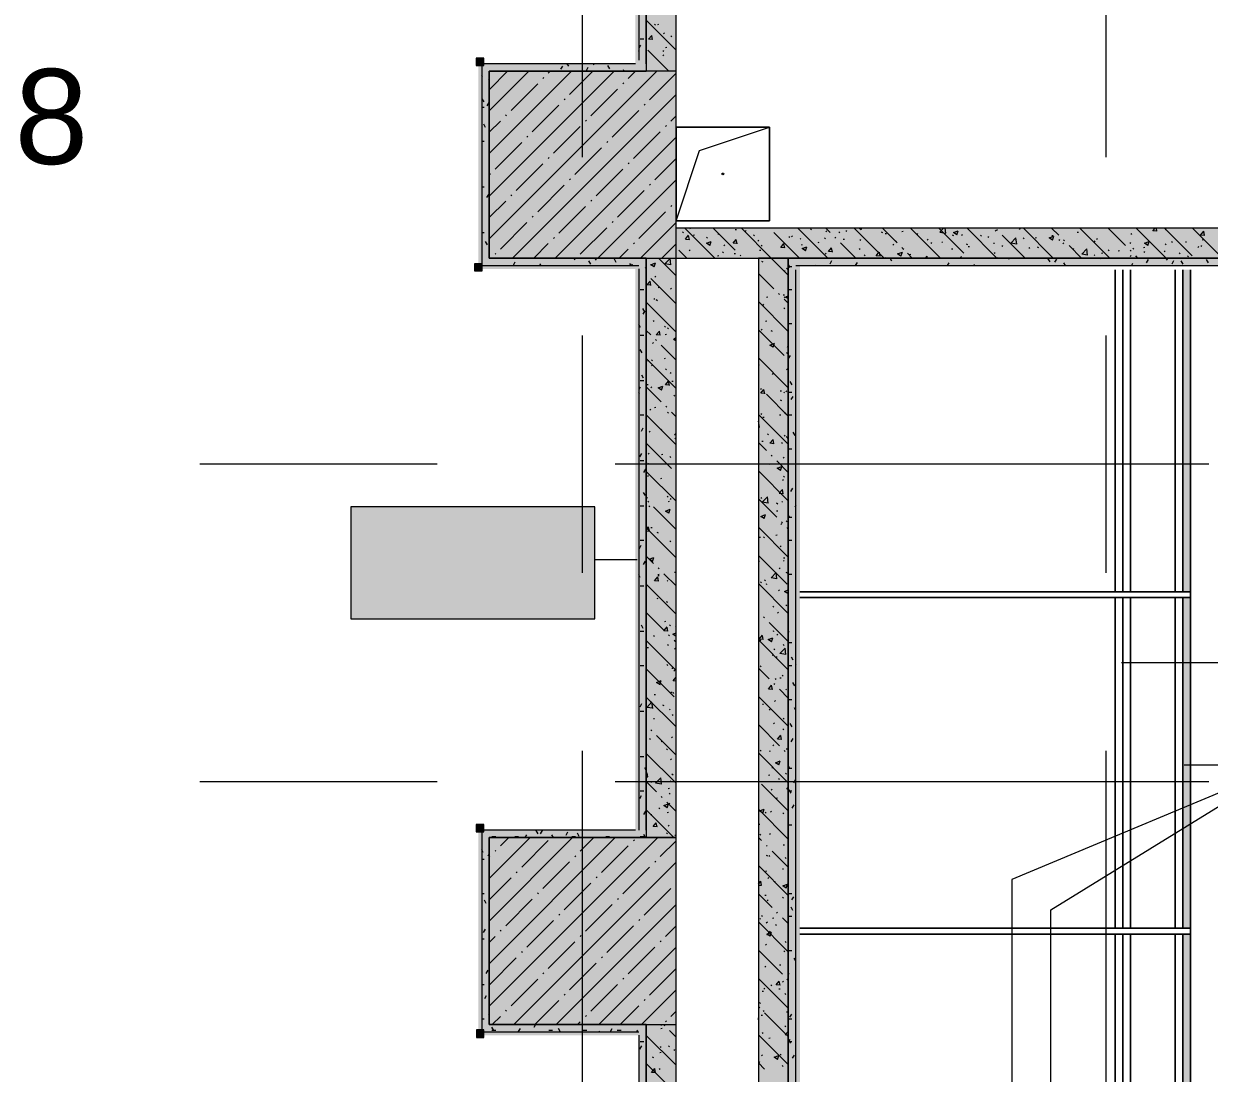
# Model space of a CAD drawing. Header units: millimetres. Extents: x -3817 to 677485, y -22715 to 103890.
# Drawn here: x 396348 to 399519, y 22438 to 25246 of the extents above; entities that cross this region are included whole.
import ezdxf

# ---------------------------------------------------------------- set-up
doc = ezdxf.new("R2010")
doc.units = ezdxf.units.MM
doc.layers.add('PDF _Геометрия', color=7, linetype='Continuous', true_color=0x1d1d1d)
doc.layers.add('PDF _Сплошная заливка', color=7, linetype='Continuous', true_color=0xffffff)
doc.layers.add('PDF _Текст', color=7, linetype='Continuous')
doc.styles.add('PDF GOST-Common', font='arial.ttf')

msp = doc.modelspace()

# ---------------------------------------------------------------- hatches: boundary and pattern name
at = {"layer": 'PDF _Сплошная заливка', "transparency": 33554559}
h = msp.add_hatch(color=256, dxfattribs=at)
h.paths.add_polyline_path([(398012.9, 23069), (398092.9, 23069), (398092.9, 24619), (398012.9, 24619), (398012.9, 23089)], flags=0)
h.paths.add_polyline_path([(398092.9, 25119), (398092.9, 28536.5), (398012.9, 28536.5), (398012.9, 25119)], flags=0)
for points in [[(397992.9, 25139), (398012.9, 25139), (398012.9, 28249), (397992.9, 28249), (397992.9, 25148)], [(397572.9, 24619), (397592.9, 24619), (397592.9, 25139), (397572.9, 25139), (397572.9, 24665.2)], [(398012.9, 25119), (398012.9, 25139), (397592.9, 25139), (397592.9, 25119), (397767.9, 25119)], [(397592.9, 24619), (398092.9, 24619), (398092.9, 25119), (397592.9, 25119), (397592.9, 24665.2)], [(400801.9, 24619), (400801.9, 24628), (400806.9, 24628), (400806.9, 24619), (400822.9, 24619), (400822.9, 24699), (398092.9, 24699), (398092.9, 24619), (400206.9, 24619), (400206.9, 24628), (400211.9, 24628), (400211.9, 24619)], [(397970.7, 24599), (397992.9, 24599), (397992.9, 24619), (397572.9, 24619), (397572.9, 24599), (397592.9, 24599)], [(397572.9, 22569), (397592.9, 22569), (397592.9, 23089), (397572.9, 23089), (397572.9, 22796.3)], [(397592.9, 22569), (398092.9, 22569), (398092.9, 23069), (397592.9, 23069), (397592.9, 22796.3)], [(397592.9, 22549), (397992.9, 22549), (397992.9, 22569), (397572.9, 22569), (397572.9, 22549)], [(397992.9, 20719), (398012.9, 20719), (398012.9, 22569), (397992.9, 22569), (397992.9, 20739)]]:
    msp.add_hatch(color=256, dxfattribs=at).paths.add_polyline_path(points)
h = msp.add_hatch(color=256, dxfattribs=at)
h.paths.add_polyline_path([(400806.9, 24599), (401222.9, 24599), (401222.9, 24619), (400806.9, 24619)], flags=0)
h.paths.add_polyline_path([(400206.9, 24599), (400206.9, 24619), (398412.9, 24619), (398412.9, 24599), (400018.4, 24599)], flags=0)
h.paths.add_polyline_path([(400796.9, 24599), (400801.9, 24599), (400801.9, 24619), (400211.9, 24619), (400211.9, 24599), (400757.1, 24599), (400762.2, 24608), (400777.8, 24599)], flags=0)

# ---------------------------------------------------------------- linework, layer by layer
at = {"layer": 'PDF _Геометрия', "color": 253, "lineweight": 9, "true_color": 0xaaaaaa}
for points in [[(397842.9, 24888.6), (397842.9, 26817.1), (397842.9, 29317.1)], [(399242.9, 24888.6), (399242.9, 26817.1), (399242.9, 29317.1)], [(397842.9, 23777.3), (397842.9, 24412.3)], [(399242.9, 23777.3), (399242.9, 24412.3)], [(396818.8, 24069), (397453.8, 24069)], [(397930, 24069), (399517.5, 24069)], [(397842.9, 21713.6), (397842.9, 23301.1)], [(399242.9, 21713.6), (399242.9, 23301.1)], [(396818.8, 23219), (397453.8, 23219)], [(397930, 23219), (399517.5, 23219)]]:
    msp.add_lwpolyline(points, dxfattribs=at)
at = {"layer": 'PDF _Геометрия', "color": 9, "lineweight": 9, "true_color": 0xc0c0c0}
for points in [[(397992.9, 28249), (397992.9, 25148)], [(400822.9, 24699), (398092.9, 24699), (398092.9, 25294), (401242.9, 25294), (401242.9, 25119)], [(397592.9, 25139), (397572.9, 25139), (397572.9, 24619), (397572.9, 24599)], [(398012.9, 24619), (397992.9, 24619), (397592.9, 24619), (397592.9, 25119), (398012.9, 25119)], [(398012.9, 22569), (398012.9, 20719), (398012.9, 22569), (397992.9, 22569), (397592.9, 22569), (397592.9, 23069), (398012.9, 23069), (398092.9, 23069), (398092.9, 24619), (398412.9, 24619), (398392.9, 24619), (398392.9, 21749), (398412.9, 21749), (398412.9, 24588)], [(398412.9, 24599), (400206.9, 24599)], [(397592.9, 23089), (397572.9, 23089), (397572.9, 22569), (397572.9, 22549)], [(399287.9, 21917), (399287.9, 21909), (398423.9, 21909), (399307.9, 21909), (399307.9, 21889), (399307.9, 22810.7), (399307.9, 21909), (399287.9, 21909), (399287.9, 22810.7), (399287.9, 21909), (399279.9, 21909)], [(398123.9, 21769), (398392.9, 21769), (398392.9, 21849), (398092.9, 21849), (398092.9, 21769), (398092.9, 22579)]]:
    msp.add_lwpolyline(points, dxfattribs=at)
at = {"layer": 'PDF _Геометрия', "color": 7, "lineweight": 9}
for points in [[(398012.9, 25139), (398012.9, 28249), (398012.9, 25139), (398012.9, 25119)], [(397983.9, 25139), (397592.9, 25139)], [(398092.9, 24719), (398155.4, 24906.5), (398342.9, 24969)], [(398012.9, 23089), (398012.9, 24619), (398012.9, 23089), (398012.9, 23069)], [(397572.9, 24599), (397970.7, 24599), (397992.9, 24599)], [(397992.9, 24590), (397992.9, 23089)], [(399286.9, 24588), (399286.9, 23726.7)], [(399448.9, 23726.7), (399448.9, 24588)], [(397988.4, 23812), (397875.9, 23812)], [(399468.9, 23726.7), (398423.9, 23726.7), (399468.9, 23726.7)], [(399468.9, 23726.7), (399468.9, 23710.7), (399468.9, 23726.7)], [(399468.9, 23710.7), (398423.9, 23710.7), (399468.9, 23710.7)], [(399286.9, 23710.7), (399286.9, 22826.7)], [(399448.9, 22826.7), (399448.9, 23710.7)], [(399283.9, 23537.3), (400050.9, 23537.3), (400050.9, 23435.5)], [(399095.1, 21745), (399095.1, 22876), (399724.3, 23263.5), (398990.6, 22956.5), (398990.6, 21913)], [(399451.9, 23263.5), (399724.3, 23263.5)], [(397983.9, 23089), (397592.9, 23089)], [(399468.9, 22826.7), (398423.9, 22826.7), (399468.9, 22826.7)], [(399468.9, 22810.7), (398423.9, 22810.7), (399468.9, 22810.7)], [(399286.9, 22810.7), (399286.9, 21909), (399266.9, 21909), (399266.9, 22810.7), (399266.9, 21930), (398427.4, 21930), (399287.9, 21930), (399287.9, 21910), (398427.4, 21910), (398427.4, 21930), (398427.4, 21917)], [(399448.9, 21826.7), (399448.9, 22810.7)], [(399468.9, 22826.7), (399468.9, 22810.7), (399468.9, 22826.7)], [(397572.9, 22549), (397970.7, 22549), (397992.9, 22549)], [(397992.9, 22540), (397992.9, 20739)]]:
    msp.add_lwpolyline(points, dxfattribs=at)
at = {"layer": 'PDF _Геометрия', "color": 252, "lineweight": 9, "true_color": 0x878787}
for points in [[(398092.9, 25175.3), (398012.9, 25255.3)], [(398035.1, 25244.8), (398037.9, 25243)], [(398043.8, 25244), (398047.1, 25244.4)], [(398029.7, 25203.7), (398019.1, 25204.6), (398027.6, 25214.8)], [(398029.7, 25203.6), (398027.7, 25214.8)], [(398059.6, 25219.4), (398062.2, 25221.5)], [(398079.1, 25213.8), (398081.6, 25211.5)], [(398064.3, 25182.7), (398067.7, 25183.1)], [(398092.9, 25188), (398092, 25188.5), (398092.9, 25188.9)], [(398073.8, 25119), (398017.5, 25175.4)], [(398057.1, 25174.3), (398060, 25172.5)], [(398057.4, 25160.3), (398060.1, 25162.3)], [(398109.8, 24689), (398112.7, 24687.2)], [(398196.6, 24619), (398116.6, 24699)], [(398117.8, 24669.7), (398126.3, 24679.9)], [(398128.4, 24668.7), (398126.3, 24679.8)], [(398129.9, 24698.1), (398131.1, 24699)], [(398138.4, 24680.7), (398141.7, 24681.1)], [(398174.4, 24675.2), (398176.9, 24672.9)], [(398251.3, 24639.8), (398192.1, 24699)], [(398204.7, 24685), (398207.6, 24683.2)], [(398250.7, 24695.5), (398254, 24695.9)], [(398392.9, 24573.6), (398347.5, 24619), (398267.5, 24699)], [(398278.1, 24693), (398280.6, 24690.7)], [(398299.7, 24681), (398302.5, 24679.2)], [(398423, 24619), (398354.4, 24687.5)], [(398394.6, 24677), (398397.4, 24675.2)], [(398401.2, 24676.2), (398403.9, 24678.2)], [(398498.4, 24619), (398418.4, 24699)], [(398424.4, 24671.7), (398426.9, 24669.5)], [(398452, 24696.9), (398454.8, 24695.1)], [(398489.5, 24673), (398492.3, 24671.2)], [(398493.6, 24689.5), (398496.2, 24691.5)], [(398505.3, 24687.5), (398493.8, 24699)], [(398520.4, 24672.5), (398517.9, 24675)], [(398528.1, 24689.5), (398530.6, 24687.3)], [(398546.9, 24692.9), (398549.7, 24691.1)], [(398649.2, 24619), (398569.2, 24699)], [(398583.4, 24699), (398588.3, 24695.7)], [(398588.3, 24695.7), (398589.4, 24699)], [(398641.8, 24688.9), (398644.7, 24687.1)], [(398683.8, 24659.9), (398644.7, 24699)], [(398652.2, 24684.4), (398655.5, 24684.8)], [(398696.7, 24690.2), (398700.1, 24690.7)], [(398800.1, 24619), (398720.1, 24699)], [(398736.7, 24684.9), (398739.6, 24683.1)], [(398862.4, 24632.2), (398795.6, 24699)], [(398798.2, 24688.4), (398808.4, 24699)], [(398798.2, 24688.4), (398814, 24685.9)], [(398814.1, 24685.9), (398812.5, 24699)], [(398831.7, 24680.8), (398834.5, 24679)], [(398843.8, 24681.5), (398834.9, 24687.4), (398847.4, 24692.2)], [(398843.8, 24681.4), (398847.4, 24692.2)], [(398856.1, 24680.1), (398858.8, 24682.1)], [(398951, 24619), (398871, 24699)], [(398907.1, 24680.7), (398909.5, 24678.4)], [(398926.6, 24676.8), (398929.4, 24675)], [(398945.9, 24691.4), (398948.6, 24693.5)], [(398952.9, 24692.6), (398950.4, 24695.1)], [(399026.4, 24619), (398965.4, 24680)], [(399003.8, 24656.5), (398988, 24659), (399001.8, 24673.4)], [(399003.8, 24656.5), (399001.8, 24673.4)], [(399010.7, 24698.5), (399013.2, 24696.2)], [(399021.5, 24672.8), (399024.3, 24671)], [(399101.8, 24619), (399021.8, 24699)], [(399053.7, 24673.3), (399057, 24673.7)], [(399099.3, 24667.2), (399090.5, 24673.2), (399102.9, 24678)], [(399116.3, 24680), (399097.3, 24699)], [(399098.2, 24679.1), (399101.6, 24679.6)], [(399099.3, 24667.2), (399102.9, 24677.9)], [(399165.6, 24688), (399168.9, 24688.4)], [(399252.7, 24619), (399172.7, 24699)], [(399217.2, 24669.5), (399219.9, 24671.5)], [(399294.8, 24652.3), (399248.2, 24699)], [(399309.6, 24682.8), (399312.2, 24684.9)], [(399403.6, 24619), (399323.6, 24699)], [(399379, 24690.9), (399368.4, 24691.8), (399374.4, 24699)], [(399379, 24690.8), (399377.5, 24699)], [(399473.4, 24624.7), (399399.1, 24699)], [(399400.9, 24695.3), (399403.5, 24697.4)], [(399554.4, 24619), (399474.4, 24699)], [(399506.5, 24679.7), (399495.9, 24680.7), (399504.5, 24690.9)], [(399506.5, 24679.7), (399504.5, 24690.8)], [(398121.2, 24619), (398100.5, 24639.8)], [(398117.8, 24669.7), (398128.4, 24668.7)], [(398127.8, 24638.9), (398130.4, 24641)], [(398183.3, 24652.6), (398174.5, 24658.6), (398186.9, 24663.4)], [(398183.4, 24652.6), (398187, 24663.3)], [(398220.1, 24652.3), (398222.8, 24654.3)], [(398255.9, 24657.6), (398245.3, 24658.5), (398253.9, 24668.7)], [(398255.9, 24657.5), (398253.9, 24668.7)], [(398311.4, 24664.8), (398314.1, 24666.8)], [(398315.8, 24640.1), (398319.1, 24640.5)], [(398320.7, 24653.9), (398323.2, 24651.7)], [(398383.4, 24646.4), (398372.8, 24647.4), (398381.4, 24657.6)], [(398383.5, 24646.4), (398381.4, 24657.5)], [(398428.1, 24654.9), (398431.4, 24655.3)], [(398438.9, 24638.4), (398430, 24644.3), (398442.5, 24649.1)], [(398438.9, 24638.3), (398442.5, 24649.1)], [(398472.6, 24660.7), (398475.9, 24661.2)], [(398511, 24635.3), (398500.3, 24636.2), (398508.9, 24646.4)], [(398511, 24635.2), (398508.9, 24646.4)], [(398573.8, 24619), (398533, 24659.9)], [(398539.9, 24669.6), (398543.2, 24670)], [(398582.7, 24642.8), (398585.3, 24644.9)], [(398584.4, 24669), (398587.2, 24667.2)], [(398672.5, 24654.2), (398675.2, 24656.3)], [(398679.3, 24665), (398682.1, 24663.2)], [(398698.9, 24644.8), (398696.4, 24647.3)], [(398699.7, 24645.1), (398702.1, 24642.8)], [(398764.8, 24667.5), (398767.5, 24669.6)], [(398774.2, 24661), (398777.1, 24659.2)], [(398803.4, 24662.9), (398805.8, 24660.6)], [(398829.6, 24643.8), (398832.9, 24644.2)], [(398869.1, 24657), (398872, 24655.2)], [(398874.1, 24649.6), (398877.4, 24650.1)], [(398941.4, 24658.5), (398944.8, 24658.9)], [(398964.1, 24653), (398966.9, 24651.2)], [(399036.1, 24645.6), (399038.8, 24647.6)], [(399059, 24648.9), (399061.8, 24647.1)], [(399116.4, 24668.8), (399119.2, 24667)], [(399127.4, 24658.1), (399130.1, 24660.2)], [(399131.4, 24664.9), (399128.9, 24667.4)], [(399177.3, 24619), (399144, 24652.3)], [(399153.9, 24644.9), (399156.7, 24643.1)], [(399193.5, 24627.1), (399177.7, 24629.5), (399191.6, 24644)], [(399193.6, 24627), (399191.6, 24643.9)], [(399211.3, 24664.8), (399214.1, 24663)], [(399248.8, 24640.9), (399251.6, 24639.1)], [(399306.2, 24660.8), (399309.1, 24659)], [(399309.9, 24637.3), (399307.4, 24639.8)], [(399314.5, 24645.8), (399316.9, 24643.6)], [(399342.9, 24647.4), (399346.3, 24647.8)], [(399354.8, 24653), (399346, 24659), (399358.4, 24663.7)], [(399354.8, 24652.9), (399358.4, 24663.7)], [(399401.1, 24656.8), (399404, 24655)], [(399418.2, 24663.6), (399420.6, 24661.4)], [(399455.2, 24662.2), (399458.5, 24662.6)], [(399488.5, 24647.5), (399491.2, 24649.6)], [(399496.1, 24652.8), (399498.9, 24651)], [(399499.7, 24668), (399503.1, 24668.5)], [(398092.9, 24571.9), (398045.8, 24619)], [(398078.6, 24601), (398062.8, 24603.5), (398076.6, 24617.9)], [(398078.6, 24601), (398076.6, 24617.9)], [(398091.6, 24610.6), (398092.9, 24610.7)], [(398203.9, 24625.4), (398207.3, 24625.8)], [(398217, 24636.1), (398219.5, 24633.9)], [(398248.4, 24631.2), (398251.8, 24631.7)], [(398266.4, 24624.7), (398263.9, 24627.2)], [(398321.7, 24610.5), (398324.5, 24608.7)], [(398401.7, 24619), (398401.7, 24619)], [(398491.4, 24630.3), (398494.1, 24632.4)], [(398596, 24627.3), (398598.5, 24625.1)], [(398638.5, 24624.1), (398627.9, 24625), (398636.4, 24635.3)], [(398638.5, 24624.1), (398636.5, 24635.2)], [(398650, 24620.1), (398653.3, 24620.5)], [(398694.4, 24624.1), (398685.5, 24630.1), (398698, 24634.9)], [(398694.4, 24624.1), (398698, 24634.8)], [(398724.7, 24619), (398711.5, 24632.2)], [(398717.3, 24629), (398720.6, 24629.4)], [(398759.7, 24619), (398764, 24624.1)], [(398764.9, 24619), (398764, 24624)], [(398854, 24620.9), (398856.6, 24622.9)], [(398875.6, 24619), (398874.9, 24619.7)], [(398943.8, 24632.3), (398946.4, 24634.3)], [(398949.2, 24619), (398953.5, 24620.6)], [(398953, 24619), (398953.5, 24620.6)], [(399210.8, 24628), (399213.3, 24625.8)], [(399231.1, 24632.6), (399234.4, 24633.1)], [(399275.6, 24638.5), (399278.9, 24638.9)], [(399307.4, 24623.6), (399310.1, 24625.7)], [(399328.2, 24619), (399322.5, 24624.7)], [(399343.7, 24636.9), (399346.5, 24635.1)], [(399398.7, 24636.2), (399401.4, 24638.2)], [(399438.6, 24632.9), (399441.5, 24631.1)], [(399460.8, 24624.6), (399463.2, 24622.3)], [(398024.3, 24601.7), (398027.6, 24602.1)], [(398034, 24595.3), (398025.1, 24601.2), (398037.6, 24606)], [(398034, 24595.2), (398037.6, 24606)], [(398354.4, 24536.7), (398312.9, 24578.2)], [(398381.3, 24584.7), (398384.6, 24585.2)], [(398388.6, 24591.7), (398391.1, 24589.5)], [(398025.5, 24546.2), (398014.9, 24547.1), (398023.5, 24557.3)], [(398025.5, 24546.1), (398023.5, 24557.2)], [(398092.9, 24496.5), (398025, 24564.3)], [(398035.8, 24568.4), (398038.5, 24570.4)], [(398044.9, 24540.4), (398048.2, 24540.9)], [(398077.5, 24538.3), (398080, 24536.1)], [(398334.5, 24514.6), (398337.9, 24515.1)], [(398369.5, 24521.6), (398367, 24524.1)], [(398379, 24520.5), (398382.4, 24520.9)], [(398382, 24515.7), (398384.8, 24513.9)], [(398386.8, 24515.4), (398392.9, 24517.8)], [(398386.8, 24515.4), (398392.9, 24511.3)], [(398092.9, 24421), (398012.9, 24501)], [(398033.6, 24509.2), (398036.3, 24511.2)], [(398039.8, 24507.8), (398042.7, 24506)], [(398392.9, 24422.7), (398312.9, 24502.7)], [(398324.6, 24495.8), (398327.4, 24494)], [(398381.3, 24485.6), (398383.7, 24483.4)], [(398392.9, 24498.2), (398382.1, 24509)], [(398031.5, 24450), (398034.1, 24452)], [(398332.3, 24450.3), (398335.6, 24450.8)], [(398025, 24413.5), (398012.9, 24425.6)], [(398050.2, 24412.4), (398039.6, 24413.3), (398048.1, 24423.6)], [(398050.2, 24412.4), (398048.2, 24423.5)], [(398061.9, 24437.3), (398064.7, 24435.5)], [(398070.2, 24432.2), (398072.7, 24430)], [(398382.1, 24358.1), (398312.9, 24427.4)], [(398320.2, 24428.8), (398322.6, 24426.5)], [(398346.6, 24425.3), (398349.5, 24423.5)], [(398392.6, 24439.4), (398392.9, 24439.7)], [(398029.3, 24390.8), (398032, 24392.8)], [(398040.1, 24398.4), (398037.6, 24400.9)], [(398063.6, 24415), (398066.9, 24415.4)], [(398092.9, 24399.8), (398086.3, 24400.9), (398092.9, 24407.7)], [(398092.9, 24397.4), (398088, 24400.7), (398092.9, 24402.6)], [(398352.3, 24380.5), (398343.5, 24386.5), (398355.9, 24391.3)], [(398352.4, 24380.5), (398356, 24391.2)], [(398352.8, 24389.1), (398356.2, 24389.5)], [(398092.9, 24345.6), (398052.7, 24385.8)], [(398388.1, 24366.6), (398390.5, 24364.3)], [(398390.4, 24380.2), (398392.9, 24382.1)], [(398092.9, 24270.1), (398012.9, 24350.1)], [(398016.8, 24344.9), (398020.2, 24345.3)], [(398027.2, 24331.6), (398029.8, 24333.7)], [(398027.3, 24346.5), (398030.1, 24344.7)], [(398061.4, 24350.7), (398064.7, 24351.1)], [(398064.8, 24322.6), (398067.6, 24320.8)], [(398392.9, 24271.9), (398312.9, 24351.9)], [(398312.9, 24333.9), (398314.8, 24332.6)], [(398388.2, 24321), (398390.9, 24323.1)], [(398077, 24313.2), (398079.5, 24310.9)], [(398349.5, 24310.5), (398352.3, 24308.7)], [(398052.7, 24234.9), (398012.9, 24274.7)], [(398014.6, 24280.6), (398017.9, 24281)], [(398025, 24272.4), (398027.6, 24274.5)], [(398053.6, 24265.8), (398044.7, 24271.8), (398057.2, 24276.6)], [(398053.6, 24265.8), (398057.2, 24276.5)], [(398074.9, 24278.7), (398064.2, 24279.6), (398072.8, 24289.8)], [(398074.9, 24278.6), (398072.8, 24289.8)], [(398081.9, 24289.4), (398085.2, 24289.9)], [(398321.7, 24267.6), (398319.2, 24270.1)], [(398329.9, 24256.4), (398319.3, 24257.3), (398327.9, 24267.5)], [(398329.9, 24256.3), (398327.9, 24267.4)], [(398371.6, 24263.6), (398374.9, 24264.1)], [(398380.7, 24260.5), (398383.2, 24258.2)], [(398386.1, 24261.9), (398388.7, 24263.9)], [(398086.8, 24252.1), (398089.6, 24250.3)], [(398392.9, 24196.5), (398334.3, 24255.1)], [(398371.5, 24240), (398374.4, 24238.2)], [(398092.9, 24119.3), (398012.9, 24199.3)], [(398022.8, 24213.2), (398025.5, 24215.3)], [(398035.1, 24219.3), (398038.5, 24219.8)], [(398067.8, 24219.9), (398065.3, 24222.4)], [(398069.7, 24207.1), (398072.1, 24204.8)], [(398092.9, 24194.7), (398080.4, 24207.3)], [(398392.9, 24121), (398312.9, 24201)], [(398319.6, 24203.6), (398322.1, 24201.4)], [(398369.3, 24199.3), (398372.6, 24199.8)], [(398383.9, 24202.7), (398386.6, 24204.7)], [(398312.9, 24182.6), (398313.5, 24183.2)], [(398312.9, 24166.8), (398315.5, 24166.3)], [(398315.5, 24166.3), (398313.5, 24183.2)], [(398324.8, 24193.5), (398328.1, 24193.9)], [(398012.9, 24147.2), (398013.9, 24147.6)], [(398012.9, 24144.5), (398013.9, 24147.6)], [(398020.7, 24154), (398023.3, 24156.1)], [(398052.2, 24161.2), (398055, 24159.4)], [(398092.9, 24145.5), (398088.9, 24145.9), (398092.9, 24150.6)], [(398089.7, 24137.3), (398092.5, 24135.5)], [(398336.9, 24149.2), (398339.7, 24147.4)], [(398354.6, 24122.6), (398344, 24123.6), (398352.5, 24133.8)], [(398354.6, 24122.6), (398352.5, 24133.7)], [(398381.8, 24143.5), (398384.4, 24145.5)], [(398387.6, 24141.4), (398390, 24139.2)], [(398389.9, 24138.1), (398392.9, 24138.5)], [(398080.4, 24056.4), (398012.9, 24123.9)], [(398334.3, 24104.2), (398312.9, 24125.6)], [(398322.5, 24129.2), (398325.9, 24129.7)], [(398374.4, 24125.3), (398377.2, 24123.5)], [(398016.8, 24070.8), (398019.6, 24069)], [(398018.5, 24094.9), (398021.2, 24096.9)], [(398053.9, 24093.9), (398057.2, 24094.3)], [(398076.5, 24088), (398079, 24085.8)], [(398349.4, 24089.1), (398346.9, 24091.6)], [(398392.9, 24045.6), (398362, 24076.5)], [(398379.6, 24084.3), (398382.3, 24086.3)], [(398092.9, 23968.4), (398012.9, 24048.4)], [(398016.3, 24035.7), (398019, 24037.7)], [(398392.9, 23970.1), (398312.9, 24050.1)], [(398343.1, 24068), (398346.4, 24068.4)], [(398371.9, 24051.1), (398363.1, 24057), (398375.6, 24061.8)], [(398372, 24051), (398375.6, 24061.8)], [(398051.6, 24029.6), (398054.9, 24030)], [(398377.4, 24025.1), (398380.1, 24027.1)], [(398380.2, 24035.3), (398382.7, 24033.1)], [(398014.2, 23976.5), (398016.8, 23978.5)], [(398069.1, 23981.9), (398071.6, 23979.7)], [(398077.1, 23976), (398079.9, 23974.2)], [(398362, 23925.7), (398312.9, 23974.7)], [(398319.1, 23978.5), (398321.6, 23976.2)], [(398339.1, 23963.7), (398323.2, 23966.2), (398337.1, 23980.6)], [(398339.1, 23963.7), (398337.1, 23980.6)], [(398368.6, 23989.8), (398377.2, 24000)], [(398368.6, 23989.8), (398379.3, 23988.9)], [(398379.3, 23988.8), (398377.2, 24000)], [(398020, 23965.9), (398017.5, 23968.4)], [(398019.7, 23956.1), (398022.5, 23954.3)], [(398092.9, 23893), (398032.6, 23953.3)], [(398073.2, 23936.4), (398064.3, 23942.3), (398076.8, 23947.1)], [(398072.2, 23968.3), (398075.5, 23968.8)], [(398073.2, 23936.3), (398076.8, 23947.1)], [(398361.8, 23963.9), (398364.7, 23962.1)], [(398361.8, 23942.5), (398365.2, 23942.9)], [(398375.3, 23965.9), (398377.9, 23968)], [(398012.9, 23918), (398014.7, 23919.3)], [(398328.7, 23922.1), (398319.8, 23928.1), (398332.3, 23932.9)], [(398328.7, 23922.1), (398332.3, 23932.8)], [(398377.1, 23910.6), (398374.5, 23913.1)], [(398387, 23916.3), (398389.5, 23914)], [(398012.9, 23892.1), (398019.3, 23899.8)], [(398092.9, 23817.5), (398012.9, 23897.5)], [(398012.9, 23889.4), (398021.3, 23888.6)], [(398021.4, 23888.6), (398019.3, 23899.7)], [(398025.4, 23898.2), (398028.7, 23898.6)], [(398041.7, 23885.6), (398044.6, 23883.8)], [(398392.9, 23819.3), (398312.9, 23899.3)], [(398359.6, 23878.2), (398362.9, 23878.7)], [(398373.1, 23906.7), (398375.8, 23908.8)], [(398392.9, 23894.7), (398389.6, 23898)], [(398076, 23862.9), (398078.4, 23860.6)], [(398315.1, 23872.4), (398318.4, 23872.8)], [(398326.5, 23873.6), (398329.3, 23871.8)], [(398370.9, 23847.5), (398373.6, 23849.6)], [(398032.6, 23802.5), (398012.9, 23822.1)], [(398029.9, 23807.4), (398021.1, 23813.4), (398033.5, 23818.2)], [(398029.9, 23807.4), (398033.5, 23818.1)], [(398090.9, 23842.9), (398092.9, 23843.1)], [(398389.6, 23747.1), (398314.2, 23822.6)], [(398380.1, 23817), (398383.5, 23817.4)], [(398047.7, 23787.4), (398045.2, 23789.9)], [(398312.9, 23808.1), (398316.1, 23808.5)], [(398368.8, 23788.3), (398371.4, 23790.4)], [(398379.7, 23810.2), (398382.2, 23807.9)], [(398046, 23754.9), (398035.4, 23755.8), (398044, 23766)], [(398046, 23754.8), (398044, 23766)], [(398044.2, 23772.7), (398047.5, 23773.2)], [(398044.6, 23770.9), (398047.4, 23769.1)], [(398092.9, 23742.1), (398060.2, 23774.8)], [(398068.6, 23756.8), (398071.1, 23754.5)], [(398088.7, 23778.6), (398092, 23779)], [(398318.6, 23753.4), (398321.1, 23751.1)], [(398329.3, 23758.8), (398332.2, 23757)], [(398362.6, 23761.1), (398346.8, 23763.5), (398360.7, 23778)], [(398362.7, 23761), (398360.7, 23777.9)], [(398386.8, 23778.7), (398389.6, 23776.9)], [(398092.9, 23666.7), (398012.9, 23746.7)], [(398392.9, 23668.4), (398312.9, 23748.4)], [(398333.4, 23746.8), (398336.7, 23747.3)], [(398366.6, 23729.2), (398369.3, 23731.2)], [(398391.6, 23721.6), (398382.7, 23727.6), (398392.9, 23731.5)], [(398391.6, 23721.6), (398392.9, 23725.5)], [(398041.9, 23708.5), (398045.2, 23708.9)], [(398066.6, 23700.3), (398069.5, 23698.5)], [(398386.5, 23691.1), (398389, 23688.9)], [(398060.2, 23623.9), (398012.9, 23671.3)], [(398314.2, 23671.7), (398312.9, 23673)], [(398329.3, 23656.6), (398326.8, 23659.1)], [(398351.4, 23688.3), (398354.2, 23686.5)], [(398364.5, 23670), (398367.1, 23672)], [(398070.7, 23621.1), (398060.1, 23622.1), (398068.6, 23632.3)], [(398062.5, 23647.2), (398065.8, 23647.6)], [(398070.7, 23621.1), (398068.6, 23632.2)], [(398075.4, 23637.7), (398077.9, 23635.5)], [(398091, 23632.7), (398092.9, 23634.2)], [(398392.9, 23593), (398341.9, 23644)], [(398092.9, 23515.8), (398012.9, 23595.8)], [(398032, 23609.5), (398034.8, 23607.7)], [(398075.3, 23608.8), (398072.8, 23611.4)], [(398092.8, 23606.9), (398083.9, 23612.9), (398092.9, 23616.3)], [(398092.9, 23591.3), (398087.9, 23596.3)], [(398092.8, 23606.9), (398092.9, 23607.2)], [(398392.9, 23517.5), (398312.9, 23597.5)], [(398325.7, 23598.8), (398315.1, 23599.7), (398323.7, 23610)], [(398316.8, 23597.5), (398319.6, 23595.7)], [(398325.8, 23598.8), (398323.7, 23609.9)], [(398348.3, 23592.7), (398339.5, 23598.6), (398351.9, 23603.4)], [(398348.3, 23592.6), (398351.9, 23603.4)], [(398352.1, 23621.4), (398355.4, 23621.8)], [(398362.3, 23610.8), (398365, 23612.8)], [(398015.7, 23577.1), (398019, 23577.5)], [(398069.5, 23585.6), (398072.3, 23583.8)], [(398088.9, 23573.5), (398091.5, 23575.6)], [(398354.2, 23573.6), (398357.1, 23571.8)], [(398386.2, 23558.5), (398370.4, 23560.9), (398384.2, 23575.4)], [(398379.2, 23585), (398381.6, 23582.8)], [(398386.2, 23558.4), (398384.3, 23575.3)], [(398068.1, 23531.6), (398070.6, 23529.4)], [(398349.8, 23557.1), (398353.2, 23557.5)], [(398360.1, 23551.6), (398362.8, 23553.6)], [(398087.9, 23445.4), (398012.9, 23520.4)], [(398081.2, 23521.7), (398084.5, 23522.2)], [(398086.7, 23514.4), (398089.4, 23516.4)], [(398091.6, 23515.1), (398092.9, 23514.3)], [(398341.9, 23493.2), (398312.9, 23522.1)], [(398318.1, 23528.2), (398320.5, 23525.9)], [(398376.3, 23503.1), (398379.1, 23501.3)], [(398049.5, 23478), (398040.7, 23484), (398053.1, 23488.7)], [(398049.5, 23477.9), (398053.1, 23488.7)], [(398092.9, 23487.6), (398084.7, 23488.3), (398092.9, 23498.1)], [(398350.4, 23465.1), (398339.8, 23466), (398348.4, 23476.2)], [(398350.4, 23465), (398348.4, 23476.2)], [(398356.9, 23478.1), (398354.4, 23480.6)], [(398358, 23492.4), (398360.6, 23494.4)], [(398370.4, 23495.8), (398373.7, 23496.3)], [(398092.9, 23364.9), (398012.9, 23444.9)], [(398034.4, 23451.6), (398037.8, 23452)], [(398078.9, 23457.5), (398082.3, 23457.9)], [(398084.5, 23455.2), (398087.2, 23457.2)], [(398392.9, 23366.7), (398312.9, 23446.7)], [(398355.8, 23433.2), (398358.5, 23435.3)], [(398392.9, 23442.1), (398369.5, 23465.5)], [(398386, 23466), (398388.5, 23463.7)], [(398030.3, 23414.7), (398014.5, 23417.1), (398028.3, 23431.6)], [(398030.3, 23414.6), (398028.3, 23431.5)], [(398056.9, 23424.3), (398059.8, 23422.4)], [(398074.9, 23412.6), (398077.4, 23410.3)], [(398323.6, 23425.7), (398327, 23426.2)], [(398341.7, 23412.2), (398344.5, 23410.4)], [(398032.2, 23387.3), (398035.5, 23387.8)], [(398082.4, 23396), (398085, 23398)], [(398369.5, 23314.6), (398312.9, 23371.3)], [(398353.6, 23374), (398356.3, 23376.1)], [(398379.2, 23388.3), (398382, 23386.5)], [(398027.6, 23354.9), (398025, 23357.4)], [(398092.9, 23289.5), (398040.1, 23342.3)], [(398375.1, 23331.3), (398364.5, 23332.3), (398373, 23342.5)], [(398375.1, 23331.3), (398373, 23342.4)], [(398378.6, 23359.9), (398381.1, 23357.6)], [(398389.2, 23370.4), (398392.5, 23370.8)], [(398021.6, 23333.9), (398024.4, 23332.1)], [(398052.7, 23326.1), (398056.1, 23326.5)], [(398080.2, 23336.8), (398082.9, 23338.8)], [(398351.5, 23314.8), (398354.1, 23316.9)], [(398092.9, 23214.1), (398012.9, 23294.1)], [(398067.6, 23306.5), (398070, 23304.2)], [(398078, 23277.6), (398080.7, 23279.6)], [(398392.9, 23215.8), (398312.9, 23295.8)], [(398317.6, 23303.1), (398320, 23300.8)], [(398342.4, 23300.2), (398345.7, 23300.7)], [(398384.6, 23299.6), (398382.1, 23302.1)], [(398386.9, 23306.1), (398390.2, 23306.5)], [(398349.3, 23255.6), (398352, 23257.7)], [(398367.9, 23263.2), (398359.1, 23269.2), (398371.5, 23274)], [(398367.9, 23263.2), (398371.5, 23273.9)], [(398012.9, 23239.6), (398015.1, 23242.2)], [(398012.9, 23231.4), (398017.2, 23231.1)], [(398040.1, 23191.4), (398012.9, 23218.7)], [(398017.2, 23231), (398015.1, 23242.2)], [(398024.4, 23219.1), (398027.3, 23217.3)], [(398053.8, 23212.1), (398038, 23214.5), (398051.9, 23229)], [(398053.9, 23212), (398051.9, 23228.9)], [(398075.9, 23218.4), (398078.5, 23220.5)], [(398081.8, 23239), (398084.7, 23237.2)], [(398340.1, 23236), (398343.4, 23236.4)], [(398366.6, 23227), (398369.4, 23225.2)], [(398385.5, 23240.8), (398387.9, 23238.6)], [(398071.5, 23200.6), (398074.8, 23201)], [(398074.4, 23187.4), (398076.9, 23185.2)], [(398392.9, 23140.4), (398321.7, 23211.5)], [(398347.2, 23196.5), (398349.8, 23198.5)], [(398392.9, 23198.2), (398389.1, 23198.5), (398392.9, 23203)], [(398055.2, 23176.3), (398052.7, 23178.9)], [(398069.1, 23148.5), (398060.3, 23154.5), (398072.7, 23159.3)], [(398092.9, 23138.7), (398067.8, 23163.8)], [(398069.1, 23148.5), (398072.7, 23159.2)], [(398073.7, 23159.2), (398076.4, 23161.3)], [(398360.7, 23174.7), (398364, 23175.2)], [(398087.1, 23069), (398012.9, 23143.2)], [(398024.7, 23130.5), (398028, 23130.9)], [(398046.5, 23148.6), (398049.3, 23146.8)], [(398069.2, 23136.3), (398072.5, 23136.8)], [(398392.9, 23064.9), (398312.9, 23144.9)], [(398324.6, 23134.3), (398315.8, 23140.3), (398328.2, 23145)], [(398324.7, 23134.2), (398328.3, 23145)], [(398331.2, 23136.6), (398334, 23134.8)], [(398345, 23137.3), (398347.7, 23139.3)], [(398378.1, 23134.8), (398380.6, 23132.5)], [(398041.8, 23097.3), (398031.2, 23098.3), (398039.8, 23108.5)], [(398041.8, 23097.3), (398039.8, 23108.4)], [(398071.6, 23100), (398074.2, 23102.1)], [(398313.9, 23104.6), (398317.2, 23105)], [(398067, 23081.4), (398069.5, 23079.1)], [(398089.8, 23075.1), (398092.9, 23075.5)], [(398321.7, 23060.7), (398312.9, 23069.5)], [(398317, 23077.9), (398319.5, 23075.6)], [(398342.8, 23078.1), (398345.5, 23080.1)], [(398336.8, 23045.6), (398334.3, 23048.1)], [(398392.9, 22989.5), (398349.4, 23033)], [(398379.4, 23049.2), (398382.7, 23049.7)], [(398391.5, 23041.7), (398392.9, 23040.9)], [(398392.9, 22914.1), (398312.9, 22994.1)], [(398334.1, 23021.9), (398336.9, 23020.1)], [(398340.7, 23018.9), (398343.3, 23020.9)], [(398384.9, 23015.7), (398387.4, 23013.4)], [(398332.7, 22979.1), (398336, 22979.6)], [(398338.5, 22959.7), (398341.2, 22961.7)], [(398377.2, 22985), (398380.5, 22985.4)], [(398312.9, 22944.5), (398319.5, 22952.4)], [(398312.9, 22942), (398321.6, 22941.3)], [(398321.6, 22941.2), (398319.5, 22952.4)], [(398356.1, 22951.4), (398359, 22949.6)], [(398387.5, 22933.8), (398378.7, 22939.8), (398391.1, 22944.5)], [(398387.5, 22933.7), (398391.1, 22944.5)], [(398349.4, 22882.2), (398312.9, 22918.7)], [(398330.4, 22914.9), (398333.7, 22915.3)], [(398336.4, 22900.5), (398339, 22902.6)], [(398377.6, 22909.6), (398380.1, 22907.3)], [(398364.5, 22867.1), (398362, 22869.6)], [(398392.9, 22763.2), (398312.9, 22843.2)], [(398316.5, 22852.8), (398319, 22850.5)], [(398321.5, 22860.5), (398324.3, 22858.7)], [(398334.2, 22841.3), (398336.9, 22843.4)], [(398351, 22853.6), (398354.3, 22854)], [(398359, 22836.6), (398361.8, 22834.8)], [(398392.9, 22838.7), (398377.1, 22854.5)], [(398344.2, 22804.9), (398335.4, 22810.8), (398347.9, 22815.6)], [(398346.2, 22807.5), (398335.6, 22808.5), (398344.2, 22818.7)], [(398346.2, 22807.5), (398344.2, 22818.6)], [(398344.3, 22804.8), (398347.9, 22815.5)], [(398332, 22782.1), (398334.7, 22784.2)], [(398384.4, 22790.5), (398386.9, 22788.3)], [(398377.1, 22703.6), (398312.9, 22767.8)], [(398381, 22766.1), (398383.9, 22764.3)], [(398329.9, 22723), (398332.5, 22725)], [(398369.7, 22728.1), (398373, 22728.6)], [(398392.9, 22612.3), (398312.9, 22692.3)], [(398346.4, 22675.3), (398349.3, 22673.5)], [(398370.9, 22673.8), (398360.3, 22674.7), (398368.8, 22684.9)], [(398370.9, 22673.7), (398368.9, 22684.9)], [(398377.1, 22684.5), (398379.5, 22682.2)], [(398392.1, 22688.5), (398389.6, 22691.1)], [(398322.9, 22658), (398326.2, 22658.4)], [(398327.7, 22663.8), (398330.4, 22665.8)], [(398367.4, 22663.9), (398370.8, 22664.3)], [(398383.9, 22651.4), (398386.7, 22649.6)], [(398316.7, 22613.1), (398314.2, 22615.6)], [(398316, 22627.6), (398318.5, 22625.4)], [(398314.3, 22574.7), (398312.9, 22587.1)], [(398312.9, 22583.7), (398313.9, 22583.1)], [(398320.7, 22593.7), (398324, 22594.2)], [(398325.5, 22604.6), (398328.2, 22606.6)], [(398392.9, 22536.9), (398329.3, 22600.5)], [(398388, 22602.6), (398391.3, 22603)], [(398052, 22558.4), (398055.3, 22558.8)], [(398052.1, 22567.3), (398054.3, 22569)], [(398062.8, 22565.3), (398060.2, 22567.8)], [(398092.9, 22535.2), (398075.3, 22552.8)], [(398312.9, 22575), (398314.3, 22574.8)], [(398323.4, 22545.4), (398326, 22547.4)], [(398383.9, 22565.4), (398386.4, 22563.1)], [(398392.9, 22540.3), (398384.9, 22541), (398392.9, 22550.5)], [(398092.9, 22459.7), (398012.9, 22539.7)], [(398392.9, 22461.5), (398312.9, 22541.5)], [(398341.2, 22532.5), (398344.5, 22532.9)], [(398049.7, 22494.1), (398053.1, 22494.5)], [(398049.9, 22508.2), (398052.6, 22510.2)], [(398072.8, 22512), (398075.3, 22509.7)], [(398086.6, 22502), (398089.4, 22500.2)], [(398321.2, 22486.2), (398323.9, 22488.2)], [(398363.9, 22475.4), (398355, 22481.4), (398367.5, 22486.1)], [(398363.9, 22475.3), (398367.5, 22486.1)], [(398371.3, 22490), (398374.2, 22488.2)], [(398075.3, 22401.9), (398012.9, 22464.3)], [(398029.2, 22482.2), (398032, 22480.4)], [(398329.3, 22449.7), (398312.9, 22466.1)], [(398313.9, 22470.1), (398316.7, 22468.3)], [(398376.5, 22459.3), (398379, 22457)], [(398037.7, 22439.8), (398027, 22440.7), (398035.6, 22450.9)], [(398037.7, 22439.7), (398035.6, 22450.9)], [(398047.8, 22449), (398050.4, 22451)]]:
    msp.add_lwpolyline(points, dxfattribs=at)
at = {"layer": 'PDF _Геометрия', "color": 253, "lineweight": 9, "true_color": 0x9b9b9b}
for points in [[(397997.2, 25188.5), (397992.9, 25181)], [(397996.5, 25205.7), (398006.5, 25205.7)], [(397994.5, 25170.8), (397992.9, 25173.6)], [(397789, 25132.7), (397784, 25124)], [(397805.6, 25132.1), (397801.7, 25139)], [(397857.1, 25128.6), (397852, 25119.9)], [(397873.7, 25136.2), (397872.1, 25139)], [(397915.3, 25125.1), (397910.3, 25133.8)], [(397954, 25119), (397951.9, 25122.6)], [(397575.1, 25104.6), (397572.9, 25108.5)], [(397592.9, 25097.8), (397591, 25094.6)], [(397572.9, 25022.8), (397579.8, 25022.8)], [(397579.2, 25036.6), (397574.2, 25045.3)], [(397592, 25035.3), (397587, 25026.6)], [(397583.3, 24968.6), (397578.3, 24977.3)], [(397572.9, 24931.4), (397579.8, 24931.4)], [(397572.9, 24809.5), (397579.8, 24809.5)], [(397590.9, 24789.5), (397585.9, 24780.8)], [(397572.9, 24687.6), (397579.8, 24687.6)], [(397588.5, 24654.8), (397583.5, 24663.5)], [(397645.4, 24617.2), (397644.4, 24619)], [(397809.2, 24619), (397808.2, 24617.3)], [(397823.1, 24614.3), (397820.3, 24619)], [(397864.7, 24603.1), (397859.7, 24611.8)], [(397879.6, 24619), (397876.2, 24613.2)], [(397932.7, 24607.2), (397927.7, 24615.9)], [(398508.8, 24611.5), (398503.8, 24602.8)], [(398669.9, 24610.5), (398665, 24619)], [(398724.3, 24619), (398723.1, 24617)], [(398983.7, 24615.6), (398981.8, 24619)], [(399093.4, 24608.6), (399088.4, 24617.3)], [(399109.9, 24616.4), (399104.9, 24607.7)], [(399146.6, 24619), (399146.5, 24618.9)], [(399229.4, 24616.7), (399228.1, 24619)], [(399355.7, 24615.3), (399350.6, 24606.6)], [(399407.1, 24613.7), (399404.1, 24619)], [(399423.7, 24611.3), (399418.7, 24602.5)], [(399448.8, 24602.6), (399443.8, 24611.3)], [(399516.8, 24606.7), (399511.8, 24615.4)], [(397661.9, 24607.8), (397656.9, 24599)], [(397730, 24603.7), (397727.3, 24599)], [(397972.7, 24599), (397969.3, 24604.7)], [(397975.7, 24602.6), (397973.6, 24599)], [(398012.9, 24590.3), (398011, 24593.6)], [(398397.8, 24594.1), (398392.9, 24602.7)], [(398392.9, 24596.1), (398402.8, 24596.1)], [(398467.2, 24600.4), (398466.4, 24599)], [(398571, 24599), (398570.5, 24599.9)], [(398576.8, 24607.5), (398571.9, 24599)], [(398822.6, 24606.4), (398818.3, 24599)], [(398890.6, 24602.3), (398888.7, 24599)], [(399134.1, 24599), (399130, 24606.1)], [(399314, 24604.2), (399311, 24599)], [(397996.5, 24535.2), (398006.5, 24535.2)], [(398392.9, 24535.2), (398402.8, 24535.2)], [(398008.9, 24475.2), (398003.9, 24483.9)], [(398412.9, 24507.1), (398412.1, 24508.4)], [(398009.2, 24477.7), (398004.1, 24469)], [(397997.8, 24433.6), (397992.9, 24442)], [(398392.9, 24443.7), (398402.8, 24443.7)], [(397996.5, 24413.2), (398006.5, 24413.2)], [(398001.9, 24365.5), (397996.8, 24374.2)], [(398398, 24358.7), (398393, 24350)], [(397996.5, 24291.3), (398006.5, 24291.3)], [(398005.9, 24297.5), (398000.9, 24306.2)], [(397996.9, 24273.6), (397992.9, 24266.6)], [(397994.8, 24255.9), (397992.9, 24259.2)], [(398393.9, 24290.7), (398392.9, 24288.9)], [(398392.9, 24260.8), (398402.8, 24260.8)], [(398403, 24280.4), (398398, 24289.1)], [(398405.1, 24249.1), (398400.1, 24240.4)], [(397996.5, 24199.9), (398006.5, 24199.9)], [(398392.9, 24199.9), (398402.8, 24199.9)], [(398004, 24163.9), (397999, 24155.2)], [(398411.2, 24144.3), (398406.1, 24153)], [(398392.9, 24108.4), (398402.8, 24108.4)], [(397999.9, 24095.9), (397994.9, 24087.2)], [(397996.5, 24078), (398006.5, 24078)], [(398011.1, 24054.2), (398006, 24045.5)], [(398011.1, 23983.7), (398006.1, 23992.4)], [(398404, 24003.3), (398399, 23994.6)], [(397996.5, 23956), (398006.5, 23956)], [(398412.9, 23957.8), (398410.1, 23953)], [(398397, 23925), (398392.9, 23932.1)], [(398392.9, 23925.6), (398402.8, 23925.6)], [(397998.8, 23850.1), (397993.8, 23841.4)], [(397996.5, 23864.6), (398006.5, 23864.6)], [(398392.9, 23864.6), (398402.8, 23864.6)], [(398010, 23808.5), (398004.9, 23799.8)], [(397997, 23764.4), (397992.9, 23771.5)], [(398392.9, 23773.2), (398402.8, 23773.2)], [(397996.5, 23742.7), (398006.5, 23742.7)], [(398005.1, 23628.3), (398000.1, 23637)], [(397996.5, 23620.8), (398006.5, 23620.8)], [(398394.7, 23621.5), (398392.9, 23618.3)], [(398412.9, 23592.7), (398412.4, 23593.5)], [(398392.9, 23590.3), (398402.8, 23590.3)], [(397993.6, 23536.4), (397992.9, 23535.1)], [(398406.3, 23543.2), (398401.2, 23551.9)], [(398412.9, 23531), (398412, 23529.5)], [(397996.5, 23529.3), (398006.5, 23529.3)], [(398392.9, 23529.3), (398402.8, 23529.3)], [(398410.4, 23475.1), (398405.3, 23483.8)], [(398392.9, 23437.9), (398402.8, 23437.9)], [(398000.7, 23426.7), (397995.7, 23418)], [(397996.5, 23407.4), (398006.5, 23407.4)], [(398412.9, 23409.8), (398409.4, 23415.8)], [(398393.7, 23375.8), (398392.9, 23374.5)], [(398403.3, 23365.5), (398398.3, 23374.2)], [(398404.8, 23334.2), (398399.8, 23325.4)], [(397996.5, 23285.5), (398006.5, 23285.5)], [(398012.9, 23249.2), (398009.4, 23255.2)], [(398396.2, 23255.8), (398392.9, 23261.5)], [(398392.9, 23255), (398402.8, 23255)], [(398411.9, 23224.5), (398406.9, 23215.8)], [(397999.6, 23181), (397994.6, 23172.2)], [(397996.5, 23194), (398006.5, 23194)], [(398392.9, 23194), (398402.8, 23194)], [(398400.3, 23187.8), (398395.3, 23196.5)], [(398407.8, 23156.5), (398402.8, 23147.7)], [(398010.8, 23139.3), (398005.7, 23130.6)], [(397724, 23078.9), (397719, 23087.6)], [(397734.5, 23087.6), (397729.5, 23078.9)], [(398392.9, 23102.6), (398402.8, 23102.6)], [(397600.2, 23072.1), (397610.3, 23072.1)], [(397661.2, 23072.1), (397671.3, 23072.1)], [(397692.9, 23076.5), (397688.6, 23069)], [(397764.9, 23069), (397760.7, 23076.4)], [(397802.6, 23083.5), (397797.5, 23074.8)], [(397813.6, 23072.1), (397823.7, 23072.1)], [(397833.7, 23071.8), (397828.7, 23080.5)], [(397870.5, 23069), (397870.3, 23069.4)], [(397905, 23072.1), (397915.1, 23072.1)], [(397996.5, 23072.1), (398006.5, 23072.1)], [(398011.3, 23069), (398006.4, 23077.5)], [(397576.8, 23029.1), (397572.9, 23035.9)], [(397592.9, 23025.1), (397589.4, 23019)], [(397572.9, 23011.2), (397579.8, 23011.2)], [(397572.9, 22919.7), (397579.8, 22919.7)], [(397585, 22893), (397580, 22901.7)], [(398392.9, 22919.7), (398402.8, 22919.7)], [(398406.7, 22910.7), (398401.7, 22902)], [(398405.5, 22874), (398400.4, 22882.7)], [(398392.9, 22858.8), (398402.8, 22858.8)], [(398412.9, 22860.5), (398412.8, 22860.4)], [(397582.1, 22823.7), (397577.1, 22814.9)], [(397572.9, 22797.8), (397579.8, 22797.8)], [(398392.9, 22767.3), (398402.8, 22767.3)], [(398412.9, 22739.2), (398408.6, 22746.6)], [(397589.2, 22714), (397584.2, 22705.3)], [(398394.5, 22706.6), (398392.9, 22703.9)], [(397572.9, 22675.9), (397579.8, 22675.9)], [(397585.1, 22646), (397580.1, 22637.2)], [(397572.9, 22584.4), (397579.8, 22584.4)], [(397592.9, 22598.4), (397591.3, 22595.6)], [(398392.9, 22584.4), (398402.8, 22584.4)], [(398401.5, 22597), (398396.5, 22588.2)], [(397600.2, 22554), (397610.3, 22554)], [(397605.4, 22552.9), (397600.4, 22561.6)], [(397675.5, 22558.6), (397670.5, 22549.9)], [(397716.7, 22569), (397712.1, 22561)], [(397752.6, 22554), (397762.7, 22554)], [(397783.1, 22549.9), (397778.1, 22558.6)], [(397822.3, 22569), (397821.8, 22568.1)], [(397844.1, 22554), (397854.1, 22554)], [(397889.2, 22549), (397887.8, 22551.5)], [(397921.2, 22557.5), (397916.3, 22549)], [(397935.5, 22554), (397945.6, 22554)], [(397989.2, 22553.4), (397986.7, 22549)], [(397996.5, 22523.5), (398006.5, 22523.5)], [(398397.4, 22528.9), (398392.9, 22521)], [(398392.9, 22523.5), (398402.8, 22523.5)], [(398399.5, 22518.6), (398394.5, 22527.3)], [(398000.4, 22511.8), (397995.4, 22503.1)], [(398408.6, 22487.3), (398403.6, 22478.6)]]:
    msp.add_lwpolyline(points, dxfattribs=at)
at = {"layer": 'PDF _Геометрия', "color": 7, "lineweight": 20}
for points in [[(397558.4, 25153.5), (397558.4, 25134), (397578.4, 25134), (397578.4, 25153.5)], [(397573.9, 24584.5), (397573.9, 24604), (397553.9, 24604), (397553.9, 24584.5)], [(397558.4, 23103.5), (397558.4, 23084), (397578.4, 23084), (397578.4, 23103.5)], [(397559.4, 22534.5), (397578.9, 22534.5), (397578.9, 22554.5), (397559.4, 22554.5)]]:
    msp.add_lwpolyline(points, close=True, dxfattribs=at)
at = {"layer": 'PDF _Геометрия', "lineweight": 9}
for points in [[(397592.9, 25012.6), (397699.3, 25119)], [(397592.9, 24898.6), (397813.3, 25119)], [(397592.9, 24784.5), (397927.4, 25119)], [(397592.9, 24670.5), (398041.4, 25119)], [(397594.3, 25071), (397642.3, 25119)], [(397751.1, 25113.8), (397756.3, 25119)], [(397808.1, 25056.7), (397870.4, 25119)], [(397964.9, 25099.5), (397984.4, 25119)], [(397651.3, 25014), (397722.6, 25085.3)], [(397736.8, 25099.5), (397739.2, 25101.9)], [(397950.7, 25085.3), (397953, 25087.6)], [(398021.9, 25042.5), (398092.9, 25113.4)], [(397655.5, 24619), (398092.9, 25056.4)], [(397865.1, 24999.7), (397936.4, 25071)], [(397708.3, 24957), (397779.6, 25028.2)], [(397793.8, 25042.5), (397796.2, 25044.9)], [(398007.7, 25028.2), (398010.1, 25030.6)], [(397637, 24999.7), (397639.4, 25002.1)], [(397922.1, 24942.7), (397993.4, 25014)], [(398079, 24985.5), (398092.9, 24999.4)], [(397592.9, 24955.6), (397622.8, 24985.5)], [(397765.3, 24899.9), (397836.6, 24971.2)], [(397850.9, 24985.5), (397853.2, 24987.8)], [(397979.2, 24885.7), (398050.5, 24957)], [(398064.7, 24971.2), (398067.1, 24973.6)], [(397608.5, 24857.2), (397679.8, 24928.4)], [(397694, 24942.7), (397696.4, 24945.1)], [(397769.5, 24619), (398092.9, 24942.4)], [(397907.9, 24928.4), (397910.3, 24930.8)], [(397822.4, 24842.9), (397893.6, 24914.2)], [(397665.5, 24800.1), (397736.8, 24871.4)], [(397751.1, 24885.7), (397753.4, 24888)], [(397964.9, 24871.4), (397967.3, 24873.8)], [(398036.2, 24828.6), (398092.9, 24885.3)], [(397594.3, 24842.9), (397596.6, 24845.3)], [(397808.1, 24828.6), (397810.5, 24831)], [(397879.4, 24785.9), (397950.7, 24857.2)], [(397722.6, 24743.1), (397793.8, 24814.4)], [(397883.6, 24619), (398092.9, 24828.3)], [(397936.4, 24728.9), (398007.7, 24800.1)], [(398021.9, 24814.4), (398024.3, 24816.8)], [(397592.9, 24727.5), (397637, 24771.6)], [(397651.3, 24785.9), (397653.6, 24788.2)], [(397865.1, 24771.6), (397867.5, 24774)], [(397779.6, 24686.1), (397850.9, 24757.4)], [(397993.4, 24671.8), (398064.7, 24743.1)], [(398079, 24757.4), (398081.3, 24759.7)], [(397622.8, 24643.3), (397694, 24714.6)], [(397708.3, 24728.9), (397710.7, 24731.2)], [(397922.1, 24714.6), (397924.5, 24717)], [(397997.6, 24619), (398092.9, 24714.3)], [(397765.3, 24671.8), (397767.7, 24674.2)], [(397836.6, 24629.1), (397907.9, 24700.3)], [(397712.5, 24619), (397751.1, 24657.6)], [(397940.6, 24619), (397964.9, 24643.3)], [(397979.2, 24657.6), (397981.5, 24659.9)], [(398054.6, 24619), (398092.9, 24657.2)], [(397608.5, 24629.1), (397610.9, 24631.4)], [(397592.9, 22959.7), (397702.2, 23069)], [(397592.9, 22845.7), (397816.2, 23069)], [(397592.9, 22731.6), (397930.3, 23069)], [(397592.9, 22617.6), (398044.3, 23069)], [(397622.8, 23046.6), (397645.1, 23069)], [(397679.8, 22989.6), (397751.1, 23060.9)], [(397836.6, 23032.4), (397873.2, 23069)], [(397979.2, 23060.9), (397981.5, 23063.3)], [(398050.5, 23018.1), (398092.9, 23060.6)], [(397608.5, 23032.4), (397610.9, 23034.7)], [(397893.6, 22975.3), (397964.9, 23046.6)], [(397592.9, 23016.7), (397594.3, 23018.1)], [(397658.4, 22569), (398092.9, 23003.5)], [(397736.8, 22932.6), (397808.1, 23003.9)], [(397822.4, 23018.1), (397824.7, 23020.5)], [(398036.2, 23003.9), (398038.6, 23006.2)], [(397592.9, 22902.7), (397651.3, 22961.1)], [(397665.5, 22975.3), (397667.9, 22977.7)], [(397879.4, 22961.1), (397881.7, 22963.5)], [(397950.7, 22918.3), (398021.9, 22989.6)], [(397793.8, 22875.6), (397865.1, 22946.8)], [(398007.7, 22861.3), (398079, 22932.6)], [(397637, 22832.8), (397708.3, 22904.1)], [(397722.6, 22918.3), (397724.9, 22920.7)], [(397936.4, 22904.1), (397938.8, 22906.4)], [(397772.4, 22569), (398092.9, 22889.5)], [(397850.9, 22818.5), (397922.1, 22889.8)], [(397694, 22775.8), (397765.3, 22847)], [(397779.6, 22861.3), (397782, 22863.7)], [(397907.9, 22761.5), (397979.2, 22832.8)], [(397993.4, 22847), (397995.8, 22849.4)], [(398064.7, 22804.3), (398092.9, 22832.5)], [(397592.9, 22788.7), (397608.5, 22804.3)], [(397622.8, 22818.5), (397625.1, 22820.9)], [(397836.6, 22804.3), (397839, 22806.6)], [(397751.1, 22718.7), (397822.4, 22790)], [(397886.5, 22569), (398092.9, 22775.4)], [(397964.9, 22704.5), (398036.2, 22775.8)], [(398050.5, 22790), (398052.8, 22792.4)], [(397594.3, 22676), (397665.5, 22747.2)], [(397679.8, 22761.5), (397682.2, 22763.9)], [(397893.6, 22747.2), (397896, 22749.6)], [(397736.8, 22704.5), (397739.2, 22706.9)], [(397808.1, 22661.7), (397879.4, 22733)], [(398021.9, 22647.5), (398092.9, 22718.4)], [(397651.3, 22618.9), (397722.6, 22690.2)], [(397865.1, 22604.7), (397936.4, 22676)], [(397950.7, 22690.2), (397953, 22692.6)], [(397793.8, 22647.5), (397796.2, 22649.8)], [(398000.5, 22569), (398092.9, 22661.4)], [(397715.4, 22569), (397779.6, 22633.2)], [(397943.5, 22569), (397993.4, 22618.9)], [(398007.7, 22633.2), (398010.1, 22635.6)], [(397601.3, 22569), (397622.8, 22590.4)], [(397637, 22604.7), (397639.4, 22607.1)], [(397850.9, 22590.4), (397853.2, 22592.8)], [(398064.7, 22576.2), (398067.1, 22578.5)], [(398079, 22590.4), (398092.9, 22604.4)], [(397829.4, 22569), (397836.6, 22576.2)]]:
    msp.add_lwpolyline(points, dxfattribs=at)
at = {"layer": 'PDF _Геометрия', "color": 7, "lineweight": 9}
for points in [[(398092.9, 25119), (397592.9, 25119), (397592.9, 24619), (398092.9, 24619)], [(398342.9, 24969), (398342.9, 24719), (398092.9, 24719), (398092.9, 24969)], [(398342.9, 24969), (398092.9, 24969), (398092.9, 24719), (398342.9, 24719)], [(398412.9, 24619), (400206.9, 24619)], [(399266.9, 24588), (399266.9, 23726.7)], [(399468.9, 24588), (399468.9, 21728)], [(397875.9, 23953.9), (397222.8, 23953.9), (397222.8, 23653.9), (397875.9, 23653.9)], [(399266.9, 23710.7), (399266.9, 22826.7)], [(398092.9, 23069), (397592.9, 23069), (397592.9, 22569), (398092.9, 22569)]]:
    msp.add_lwpolyline(points, close=True, dxfattribs=at)
at = {"layer": 'PDF _Геометрия', "color": 9, "lineweight": 9, "true_color": 0xc0c0c0}
for points in [[(398312.9, 24619), (398312.9, 21769), (398392.9, 21769), (398392.9, 24619)], [(399287.9, 23726.7), (399287.9, 24588)], [(399307.9, 23726.7), (399307.9, 24588)], [(399427.9, 24588), (399427.9, 23726.7)], [(399447.9, 24588), (399447.9, 23726.7)], [(399287.9, 22826.7), (399287.9, 23710.7)], [(399307.9, 22826.7), (399307.9, 23710.7)], [(399427.9, 23710.7), (399427.9, 22826.7)], [(399447.9, 23710.7), (399447.9, 22826.7)], [(399427.9, 22810.7), (399427.9, 21889), (399427.9, 21826.7)], [(399447.9, 22810.7), (399447.9, 21826.7)]]:
    msp.add_lwpolyline(points, close=True, dxfattribs=at)
at = {"layer": 'PDF _Геометрия', "color": 7, "lineweight": 9}
msp.add_circle((398217.9, 24844), 2.5, dxfattribs=at)
at = {"layer": 'PDF _Сплошная заливка', "color": 131, "lineweight": 35, "true_color": 0xa9f3f5, "transparency": 33554559}
for points in [[(397992.9, 25139), (397992.9, 28249), (397983.9, 25139), (397983.9, 28249)], [(397572.9, 24590), (397572.9, 25139), (397563.9, 24590), (397563.9, 25139)], [(397572.9, 24590), (397992.9, 24590), (397572.9, 24599), (397992.9, 24599)], [(397992.9, 23089), (397992.9, 24590), (397983.9, 23089), (397983.9, 24590)], [(397572.9, 22540), (397572.9, 23089), (397563.9, 22540), (397563.9, 23089)], [(397572.9, 22540), (397992.9, 22540), (397572.9, 22549), (397992.9, 22549)]]:
    msp.add_solid(points, dxfattribs=at)
at = {"layer": 'PDF _Сплошная заливка', "color": 1, "lineweight": 35, "transparency": 33554559}
for points in [[(397558.4, 25134), (397578.4, 25134), (397558.4, 25153.5), (397578.4, 25153.5)], [(397553.9, 24584.5), (397573.9, 24584.5), (397553.9, 24604), (397573.9, 24604)], [(399468.9, 23726.7), (399468.9, 24588), (399448.9, 23726.7), (399448.9, 24588)], [(399448.9, 22826.7), (399468.9, 22826.7), (399448.9, 23710.7), (399468.9, 23710.7)], [(397558.4, 23084), (397578.4, 23084), (397558.4, 23103.5), (397578.4, 23103.5)], [(399468.9, 21826.7), (399468.9, 22810.7), (399448.9, 21826.7), (399448.9, 22810.7)], [(397559.4, 22534.5), (397578.9, 22534.5), (397559.4, 22554.5), (397578.9, 22554.5)]]:
    msp.add_solid(points, dxfattribs=at)
at = {"layer": 'PDF _Сплошная заливка', "lineweight": 35, "transparency": 33554559}
for points in [[(398012.9, 23089), (398012.9, 24619), (397992.9, 23089), (397992.9, 24619)], [(398392.9, 21769), (398392.9, 24619), (398312.9, 21769), (398312.9, 24619)], [(398412.9, 21749), (398412.9, 24619), (398392.9, 21749), (398392.9, 24619)], [(398012.9, 23069), (398012.9, 23089), (397592.9, 23069), (397592.9, 23089)], [(398092.9, 20719), (398092.9, 22569), (398012.9, 20719), (398012.9, 22569)]]:
    msp.add_solid(points, dxfattribs=at)
at = {"layer": 'PDF _Сплошная заливка', "color": 135, "lineweight": 35, "true_color": 0x3f92ba, "transparency": 33554559}
msp.add_solid([(398423.9, 21749), (398423.9, 24599), (398412.9, 21749), (398412.9, 24599)], dxfattribs=at)
at = {"layer": 'PDF _Сплошная заливка', "lineweight": 9, "transparency": 33554559}
msp.add_solid([(397875.9, 23953.9), (397222.8, 23953.9), (397875.9, 23653.9), (397222.8, 23653.9)], dxfattribs=at)

# ---------------------------------------------------------------- texts
at = {"layer": 'PDF _Текст', "color": 250, "true_color": 0x3c3c3c, "insert": (395830.1, 24996), "char_height": 254, "attachment_point": 4, "style": 'PDF GOST-Common'}
msp.add_mtext('2.18', dxfattribs=at)

doc.saveas('drawing.dxf')
